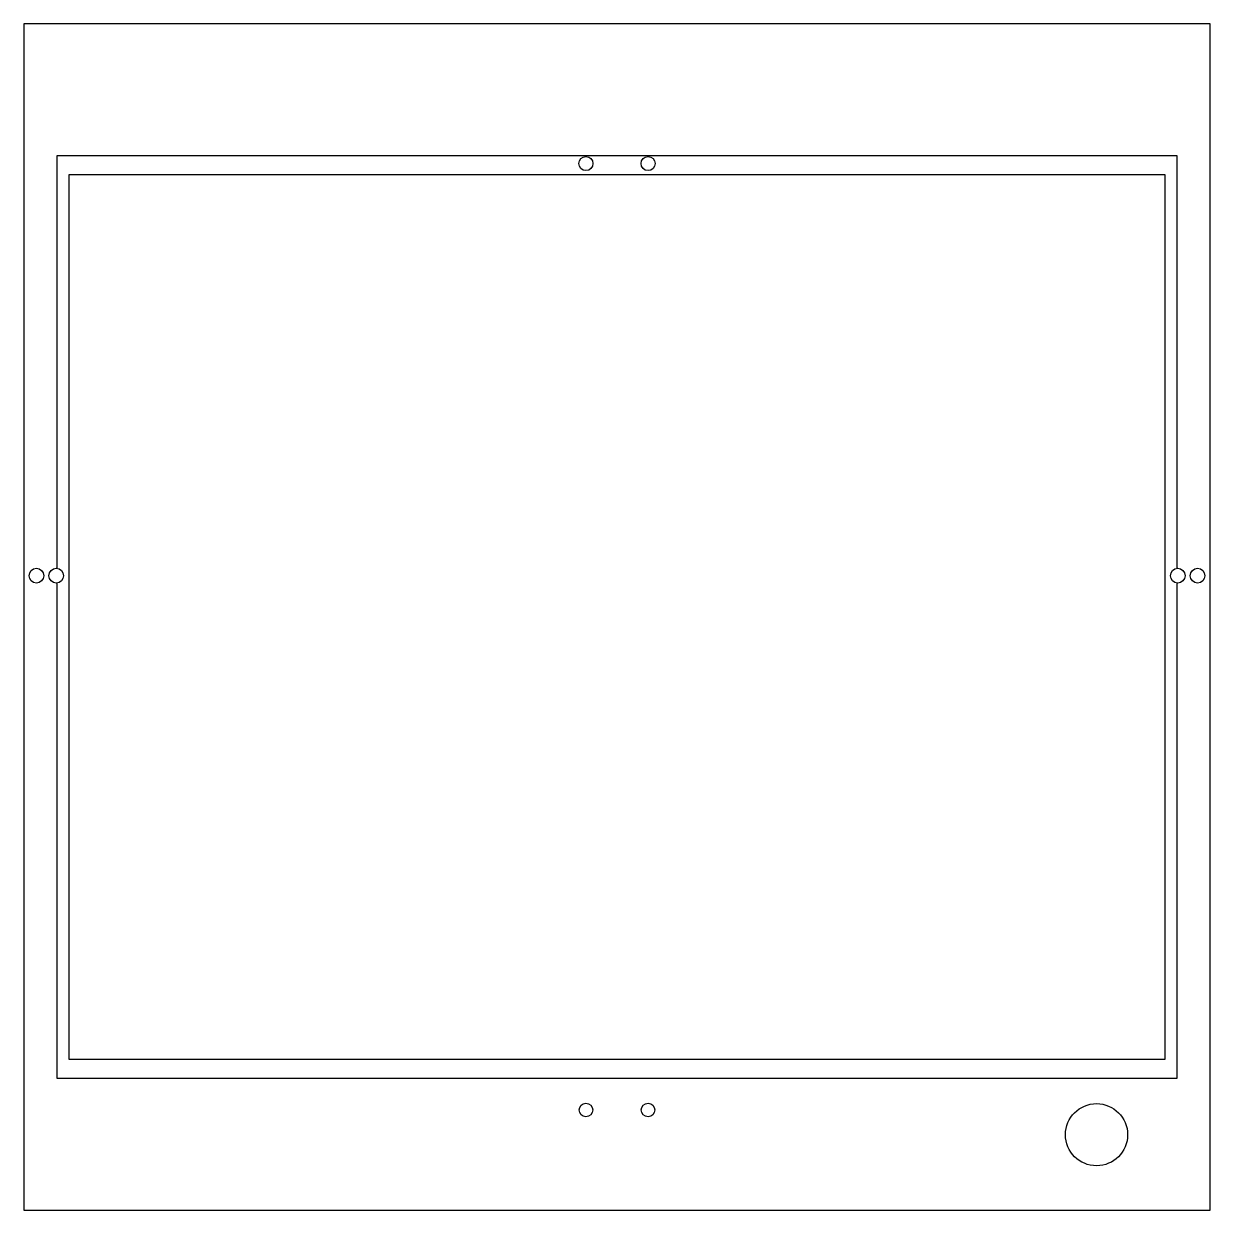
# Model space of a CAD drawing. Header units: millimetres. Extents: x -210 to 210, y -210 to 210.
import ezdxf

# ---------------------------------------------------------------- set-up
doc = ezdxf.new("R2010")
doc.units = ezdxf.units.MM

msp = doc.modelspace()

# ---------------------------------------------------------------- linework, layer by layer
at = {"color": 7, "linetype": 'Continuous', "lineweight": 25}
for p, q in [((210, 210), (-210, 210)), ((-210, 210), (-210, -210)), ((210, -210), (210, 210)), ((-198.25, 163.25), (-198.25, 17.22)), ((198.25, 163.25), (-198.25, 163.25)), ((198.25, 17.22), (198.25, 163.25)), ((-194, 156.5), (-194, -156.5)), ((194, 156.5), (-194, 156.5)), ((194, -156.5), (194, 156.5)), ((-198.25, 12.04), (-198.25, -163.25)), ((198.25, -163.25), (198.25, 12.04)), ((-194, -156.5), (194, -156.5)), ((-198.25, -163.25), (198.25, -163.25)), ((-210, -210), (210, -210))]:
    msp.add_line(p, q, dxfattribs=at)
for centre, radius in [((-11, 160.5), 2.5), ((11, 160.5), 2.5), ((-205.5, 14.63), 2.6), ((-198.5, 14.63), 2.6), ((198.5, 14.63), 2.6), ((205.5, 14.63), 2.6), ((-11, -174.5), 2.4), ((11, -174.5), 2.4), ((169.75, -183.25), 11)]:
    msp.add_circle(centre, radius, dxfattribs=at)

doc.saveas('drawing.dxf')
